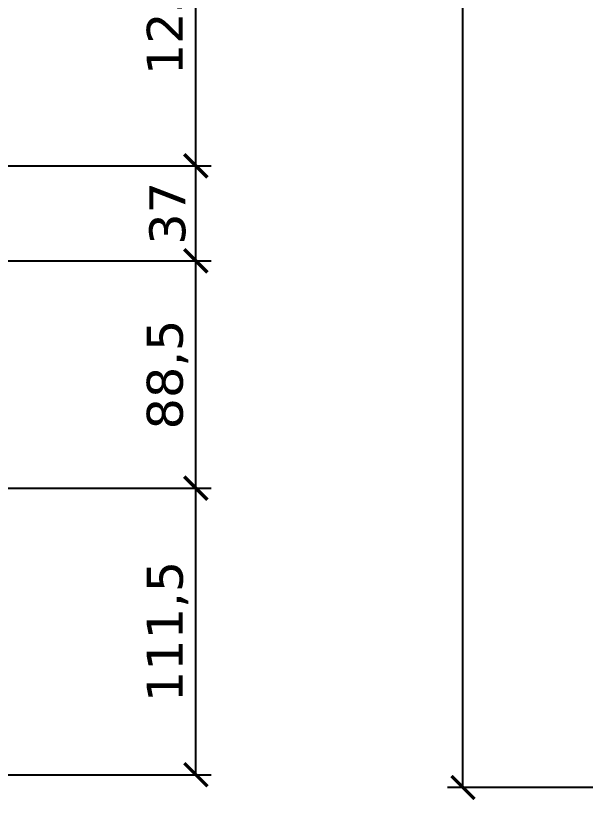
# Model space of a CAD drawing. Header units: centimetres. Extents: x -135 to 3640, y -1234 to 1338.
# Drawn here: x 1510.8 to 1732.6, y -5 to 300.4 of the extents above; entities that cross this region are included whole.
import ezdxf

# ---------------------------------------------------------------- set-up
doc = ezdxf.new("R2010")
doc.units = ezdxf.units.CM
doc.layers.add('OLCULER', color=7, linetype='Continuous')
doc.styles.add('PORTMAN', font='DejaVuSans.ttf')
doc.dimstyles.new('PORTMAN', dxfattribs={"dimtxt": 14, "dimasz": 9, "dimexe": 6, "dimexo": 5, "dimgap": 4, "dimtad": 1, "dimtxsty": 'PORTMAN', "dimblk": 'ARCHTICK', "dimcen": 2.5, "dimazin": 3, "dimtfac": 0.5, "dimtmove": 2, "dimatfit": 3})

# ---------------------------------------------------------------- blocks, each defined once
blk = doc.blocks.new('_ARCHTICK')
at = {"color": 0, "linetype": 'BYBLOCK', "const_width": 0.15}
blk.add_lwpolyline([(-0.5, -0.5), (0.5, 0.5)], dxfattribs=at)

msp = doc.modelspace()

# ---------------------------------------------------------------- dimensions: what is measured, and where the dimension line sits
at = {"layer": 'OLCULER'}
for base, p1, p2 in [((1685, 0), (1800, 0), (1800, 1000)), ((1581, 242), (1500, 242), (1500, 367.5)), ((1581, 205), (1500, 205), (1500, 242)), ((1581, 116.5), (1500, 116.5), (1500, 205)), ((1581, 5), (1500, 5), (1500, 116.5))]:
    msp.add_linear_dim(base=base, p1=p1, p2=p2, angle=90, dimstyle='PORTMAN', override={"dimtxt": 14, "dimasz": 9, "dimexe": 6, "dimexo": 5, "dimdec": 2, "dimzin": 8, "dimdsep": 44}, dxfattribs=at).render()

doc.saveas('drawing.dxf')
